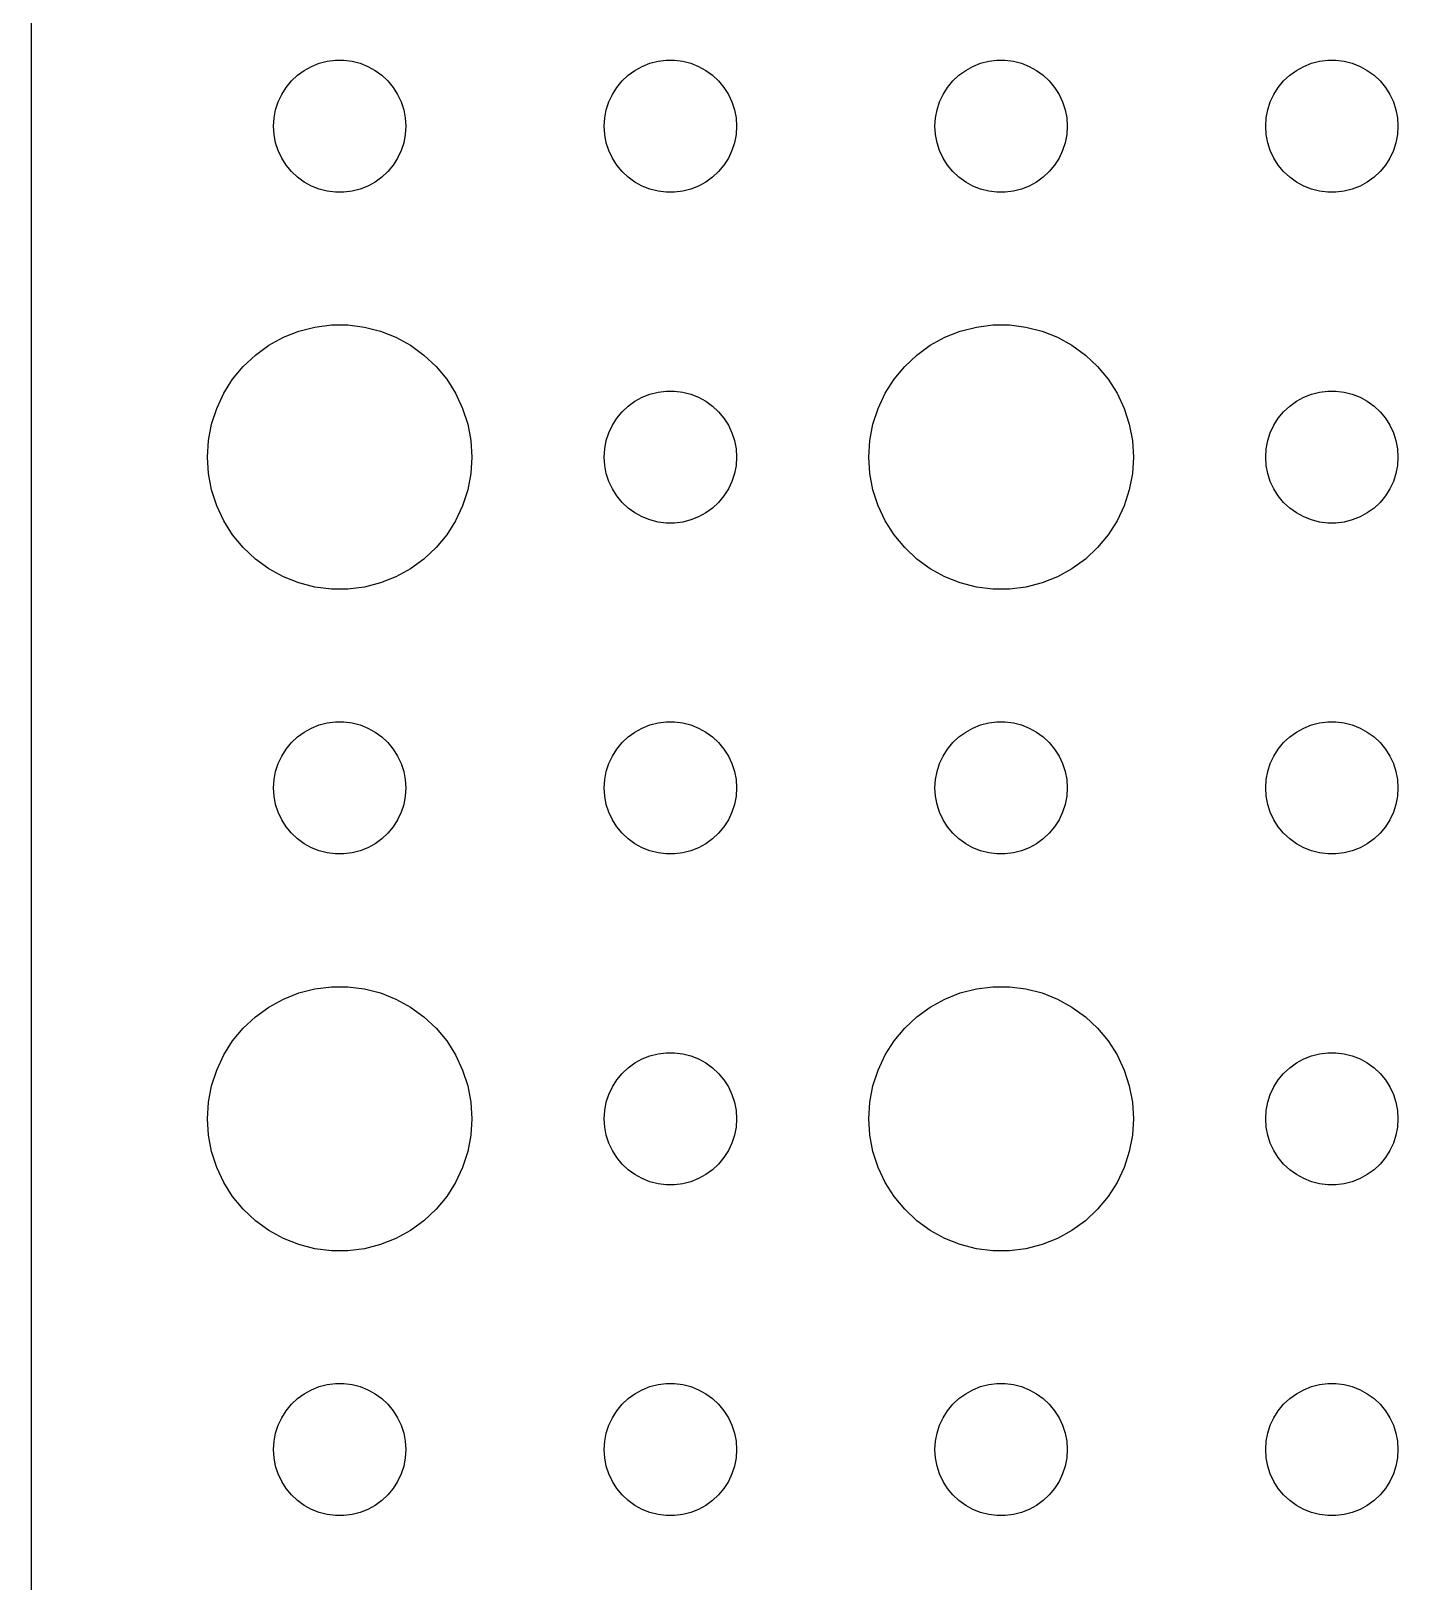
# Model space of a CAD drawing. Header units: metres. Extents: x -134 to 134, y -134 to 134.
# Drawn here: x -134.5 to -103.5, y -3 to 32.16 of the extents above; entities that cross this region are included whole.
import ezdxf

# ---------------------------------------------------------------- set-up
doc = ezdxf.new("R2010")
doc.units = ezdxf.units.M

msp = doc.modelspace()

# ---------------------------------------------------------------- linework, layer by layer
for p, q in [((-134.5, 129.5), (-134.5, -129.5)), ((-128.304, 31.2665), (-128.139, 31.3572)), ((-128.139, 31.3572), (-127.964, 31.4266)), ((-127.964, 31.4266), (-127.781, 31.4734)), ((-127.781, 31.4734), (-127.594, 31.497)), ((-127.594, 31.497), (-127.406, 31.497)), ((-127.406, 31.497), (-127.219, 31.4734)), ((-127.219, 31.4734), (-127.036, 31.4266)), ((-127.036, 31.4266), (-126.861, 31.3572)), ((-126.861, 31.3572), (-126.696, 31.2665)), ((-120.804, 31.2665), (-120.639, 31.3572)), ((-120.639, 31.3572), (-120.464, 31.4266)), ((-120.464, 31.4266), (-120.281, 31.4734)), ((-120.281, 31.4734), (-120.094, 31.497)), ((-120.094, 31.497), (-119.906, 31.497)), ((-119.906, 31.497), (-119.719, 31.4734)), ((-119.719, 31.4734), (-119.536, 31.4266)), ((-119.536, 31.4266), (-119.361, 31.3572)), ((-119.361, 31.3572), (-119.196, 31.2665)), ((-113.304, 31.2665), (-113.139, 31.3572)), ((-113.139, 31.3572), (-112.964, 31.4266)), ((-112.964, 31.4266), (-112.781, 31.4734)), ((-112.781, 31.4734), (-112.594, 31.497)), ((-112.594, 31.497), (-112.406, 31.497)), ((-112.406, 31.497), (-112.219, 31.4734)), ((-112.219, 31.4734), (-112.036, 31.4266)), ((-112.036, 31.4266), (-111.861, 31.3572)), ((-111.861, 31.3572), (-111.696, 31.2665)), ((-105.804, 31.2665), (-105.639, 31.3572)), ((-105.639, 31.3572), (-105.464, 31.4266)), ((-105.464, 31.4266), (-105.281, 31.4734)), ((-105.281, 31.4734), (-105.094, 31.497)), ((-105.094, 31.497), (-104.906, 31.497)), ((-104.906, 31.497), (-104.719, 31.4734)), ((-104.719, 31.4734), (-104.536, 31.4266)), ((-104.536, 31.4266), (-104.361, 31.3572)), ((-104.361, 31.3572), (-104.196, 31.2665)), ((-128.714, 30.8817), (-128.593, 31.0268)), ((-128.593, 31.0268), (-128.456, 31.1558)), ((-128.456, 31.1558), (-128.304, 31.2665)), ((-126.696, 31.2665), (-126.544, 31.1558)), ((-126.544, 31.1558), (-126.407, 31.0268)), ((-126.407, 31.0268), (-126.286, 30.8817)), ((-121.214, 30.8817), (-121.093, 31.0268)), ((-121.093, 31.0268), (-120.956, 31.1558)), ((-120.956, 31.1558), (-120.804, 31.2665)), ((-119.196, 31.2665), (-119.044, 31.1558)), ((-119.044, 31.1558), (-118.907, 31.0268)), ((-118.907, 31.0268), (-118.786, 30.8817)), ((-113.714, 30.8817), (-113.593, 31.0268)), ((-113.593, 31.0268), (-113.456, 31.1558)), ((-113.456, 31.1558), (-113.304, 31.2665)), ((-111.696, 31.2665), (-111.544, 31.1558)), ((-111.544, 31.1558), (-111.407, 31.0268)), ((-111.407, 31.0268), (-111.286, 30.8817)), ((-106.214, 30.8817), (-106.093, 31.0268)), ((-106.093, 31.0268), (-105.956, 31.1558)), ((-105.956, 31.1558), (-105.804, 31.2665)), ((-104.196, 31.2665), (-104.044, 31.1558)), ((-104.044, 31.1558), (-103.907, 31.0268)), ((-103.907, 31.0268), (-103.786, 30.8817)), ((-128.895, 30.5522), (-128.814, 30.7226)), ((-128.814, 30.7226), (-128.714, 30.8817)), ((-126.286, 30.8817), (-126.186, 30.7226)), ((-126.186, 30.7226), (-126.105, 30.5522)), ((-121.395, 30.5522), (-121.314, 30.7226)), ((-121.314, 30.7226), (-121.214, 30.8817)), ((-118.786, 30.8817), (-118.686, 30.7226)), ((-118.686, 30.7226), (-118.605, 30.5522)), ((-113.895, 30.5522), (-113.814, 30.7226)), ((-113.814, 30.7226), (-113.714, 30.8817)), ((-111.286, 30.8817), (-111.186, 30.7226)), ((-111.186, 30.7226), (-111.105, 30.5522)), ((-106.395, 30.5522), (-106.314, 30.7226)), ((-106.314, 30.7226), (-106.214, 30.8817)), ((-103.786, 30.8817), (-103.686, 30.7226)), ((-103.686, 30.7226), (-103.605, 30.5522)), ((-128.988, 30.188), (-128.953, 30.373)), ((-128.953, 30.373), (-128.895, 30.5522)), ((-126.105, 30.5522), (-126.047, 30.373)), ((-126.047, 30.373), (-126.012, 30.188)), ((-121.488, 30.188), (-121.453, 30.373)), ((-121.453, 30.373), (-121.395, 30.5522)), ((-118.605, 30.5522), (-118.547, 30.373)), ((-118.547, 30.373), (-118.512, 30.188)), ((-113.988, 30.188), (-113.953, 30.373)), ((-113.953, 30.373), (-113.895, 30.5522)), ((-111.105, 30.5522), (-111.047, 30.373)), ((-111.047, 30.373), (-111.012, 30.188)), ((-106.488, 30.188), (-106.453, 30.373)), ((-106.453, 30.373), (-106.395, 30.5522)), ((-103.605, 30.5522), (-103.547, 30.373)), ((-103.547, 30.373), (-103.512, 30.188)), ((-129, 30), (-128.988, 30.188)), ((-128.988, 29.812), (-129, 30)), ((-126.012, 30.188), (-126, 30)), ((-126, 30), (-126.012, 29.812)), ((-121.5, 30), (-121.488, 30.188)), ((-121.488, 29.812), (-121.5, 30)), ((-118.512, 30.188), (-118.5, 30)), ((-118.5, 30), (-118.512, 29.812)), ((-114, 30), (-113.988, 30.188)), ((-113.988, 29.812), (-114, 30)), ((-111.012, 30.188), (-111, 30)), ((-111, 30), (-111.012, 29.812)), ((-106.5, 30), (-106.488, 30.188)), ((-106.488, 29.812), (-106.5, 30)), ((-103.512, 30.188), (-103.5, 30)), ((-103.5, 30), (-103.512, 29.812)), ((-128.953, 29.627), (-128.988, 29.812)), ((-128.895, 29.4478), (-128.953, 29.627)), ((-126.047, 29.627), (-126.105, 29.4478)), ((-126.012, 29.812), (-126.047, 29.627)), ((-121.453, 29.627), (-121.488, 29.812)), ((-121.395, 29.4478), (-121.453, 29.627)), ((-118.547, 29.627), (-118.605, 29.4478)), ((-118.512, 29.812), (-118.547, 29.627)), ((-113.953, 29.627), (-113.988, 29.812)), ((-113.895, 29.4478), (-113.953, 29.627)), ((-111.047, 29.627), (-111.105, 29.4478)), ((-111.012, 29.812), (-111.047, 29.627)), ((-106.453, 29.627), (-106.488, 29.812)), ((-106.395, 29.4478), (-106.453, 29.627)), ((-103.547, 29.627), (-103.605, 29.4478)), ((-103.512, 29.812), (-103.547, 29.627)), ((-128.814, 29.2774), (-128.895, 29.4478)), ((-128.714, 29.1183), (-128.814, 29.2774)), ((-126.186, 29.2774), (-126.286, 29.1183)), ((-126.105, 29.4478), (-126.186, 29.2774)), ((-121.314, 29.2774), (-121.395, 29.4478)), ((-121.214, 29.1183), (-121.314, 29.2774)), ((-118.686, 29.2774), (-118.786, 29.1183)), ((-118.605, 29.4478), (-118.686, 29.2774)), ((-113.814, 29.2774), (-113.895, 29.4478)), ((-113.714, 29.1183), (-113.814, 29.2774)), ((-111.186, 29.2774), (-111.286, 29.1183)), ((-111.105, 29.4478), (-111.186, 29.2774)), ((-106.314, 29.2774), (-106.395, 29.4478)), ((-106.214, 29.1183), (-106.314, 29.2774)), ((-103.686, 29.2774), (-103.786, 29.1183)), ((-103.605, 29.4478), (-103.686, 29.2774)), ((-128.593, 28.9732), (-128.714, 29.1183)), ((-128.456, 28.8442), (-128.593, 28.9732)), ((-128.304, 28.7335), (-128.456, 28.8442)), ((-126.544, 28.8442), (-126.696, 28.7335)), ((-126.407, 28.9732), (-126.544, 28.8442)), ((-126.286, 29.1183), (-126.407, 28.9732)), ((-121.093, 28.9732), (-121.214, 29.1183)), ((-120.956, 28.8442), (-121.093, 28.9732)), ((-120.804, 28.7335), (-120.956, 28.8442)), ((-119.044, 28.8442), (-119.196, 28.7335)), ((-118.907, 28.9732), (-119.044, 28.8442)), ((-118.786, 29.1183), (-118.907, 28.9732)), ((-113.593, 28.9732), (-113.714, 29.1183)), ((-113.456, 28.8442), (-113.593, 28.9732)), ((-113.304, 28.7335), (-113.456, 28.8442)), ((-111.544, 28.8442), (-111.696, 28.7335)), ((-111.407, 28.9732), (-111.544, 28.8442)), ((-111.286, 29.1183), (-111.407, 28.9732)), ((-106.093, 28.9732), (-106.214, 29.1183)), ((-105.956, 28.8442), (-106.093, 28.9732)), ((-105.804, 28.7335), (-105.956, 28.8442)), ((-104.044, 28.8442), (-104.196, 28.7335)), ((-103.907, 28.9732), (-104.044, 28.8442)), ((-103.786, 29.1183), (-103.907, 28.9732)), ((-128.139, 28.6427), (-128.304, 28.7335)), ((-127.964, 28.5734), (-128.139, 28.6427)), ((-127.781, 28.5266), (-127.964, 28.5734)), ((-127.594, 28.503), (-127.781, 28.5266)), ((-127.406, 28.503), (-127.594, 28.503)), ((-127.219, 28.5266), (-127.406, 28.503)), ((-127.036, 28.5734), (-127.219, 28.5266)), ((-126.861, 28.6427), (-127.036, 28.5734)), ((-126.696, 28.7335), (-126.861, 28.6427)), ((-120.639, 28.6427), (-120.804, 28.7335)), ((-120.464, 28.5734), (-120.639, 28.6427)), ((-120.281, 28.5266), (-120.464, 28.5734)), ((-120.094, 28.503), (-120.281, 28.5266)), ((-119.906, 28.503), (-120.094, 28.503)), ((-119.719, 28.5266), (-119.906, 28.503)), ((-119.536, 28.5734), (-119.719, 28.5266)), ((-119.361, 28.6427), (-119.536, 28.5734)), ((-119.196, 28.7335), (-119.361, 28.6427)), ((-113.139, 28.6427), (-113.304, 28.7335)), ((-112.964, 28.5734), (-113.139, 28.6427)), ((-112.781, 28.5266), (-112.964, 28.5734)), ((-112.594, 28.503), (-112.781, 28.5266)), ((-112.406, 28.503), (-112.594, 28.503)), ((-112.219, 28.5266), (-112.406, 28.503)), ((-112.036, 28.5734), (-112.219, 28.5266)), ((-111.861, 28.6427), (-112.036, 28.5734)), ((-111.696, 28.7335), (-111.861, 28.6427)), ((-105.639, 28.6427), (-105.804, 28.7335)), ((-105.464, 28.5734), (-105.639, 28.6427)), ((-105.281, 28.5266), (-105.464, 28.5734)), ((-105.094, 28.503), (-105.281, 28.5266)), ((-104.906, 28.503), (-105.094, 28.503)), ((-104.719, 28.5266), (-104.906, 28.503)), ((-104.536, 28.5734), (-104.719, 28.5266)), ((-104.361, 28.6427), (-104.536, 28.5734)), ((-104.196, 28.7335), (-104.361, 28.6427)), ((-128.777, 25.2145), (-128.427, 25.3532)), ((-128.427, 25.3532), (-128.062, 25.4469)), ((-128.062, 25.4469), (-127.688, 25.4941)), ((-127.688, 25.4941), (-127.312, 25.4941)), ((-127.312, 25.4941), (-126.938, 25.4469)), ((-126.938, 25.4469), (-126.573, 25.3532)), ((-126.573, 25.3532), (-126.223, 25.2145)), ((-113.777, 25.2145), (-113.427, 25.3532)), ((-113.427, 25.3532), (-113.062, 25.4469)), ((-113.062, 25.4469), (-112.688, 25.4941)), ((-112.688, 25.4941), (-112.312, 25.4941)), ((-112.312, 25.4941), (-111.938, 25.4469)), ((-111.938, 25.4469), (-111.573, 25.3532)), ((-111.573, 25.3532), (-111.223, 25.2145)), ((-129.412, 24.8115), (-129.107, 25.033)), ((-129.107, 25.033), (-128.777, 25.2145)), ((-126.223, 25.2145), (-125.893, 25.033)), ((-125.893, 25.033), (-125.588, 24.8115)), ((-114.412, 24.8115), (-114.107, 25.033)), ((-114.107, 25.033), (-113.777, 25.2145)), ((-111.223, 25.2145), (-110.893, 25.033)), ((-110.893, 25.033), (-110.588, 24.8115)), ((-129.687, 24.5536), (-129.412, 24.8115)), ((-125.588, 24.8115), (-125.313, 24.5536)), ((-114.687, 24.5536), (-114.412, 24.8115)), ((-110.588, 24.8115), (-110.313, 24.5536)), ((-130.129, 23.9453), (-129.927, 24.2634)), ((-129.927, 24.2634), (-129.687, 24.5536)), ((-125.313, 24.5536), (-125.073, 24.2634)), ((-125.073, 24.2634), (-124.871, 23.9453)), ((-115.129, 23.9453), (-114.927, 24.2634)), ((-114.927, 24.2634), (-114.687, 24.5536)), ((-110.313, 24.5536), (-110.073, 24.2634)), ((-110.073, 24.2634), (-109.871, 23.9453)), ((-130.289, 23.6044), (-130.129, 23.9453)), ((-124.871, 23.9453), (-124.711, 23.6044)), ((-120.639, 23.8572), (-120.464, 23.9266)), ((-120.464, 23.9266), (-120.281, 23.9734)), ((-120.281, 23.9734), (-120.094, 23.997)), ((-120.094, 23.997), (-119.906, 23.997)), ((-119.906, 23.997), (-119.719, 23.9734)), ((-119.719, 23.9734), (-119.536, 23.9266)), ((-119.536, 23.9266), (-119.361, 23.8572)), ((-115.289, 23.6044), (-115.129, 23.9453)), ((-109.871, 23.9453), (-109.711, 23.6044)), ((-105.639, 23.8572), (-105.464, 23.9266)), ((-105.464, 23.9266), (-105.281, 23.9734)), ((-105.281, 23.9734), (-105.094, 23.997)), ((-105.094, 23.997), (-104.906, 23.997)), ((-104.906, 23.997), (-104.719, 23.9734)), ((-104.719, 23.9734), (-104.536, 23.9266)), ((-104.536, 23.9266), (-104.361, 23.8572)), ((-130.406, 23.2461), (-130.289, 23.6044)), ((-124.711, 23.6044), (-124.594, 23.2461)), ((-121.093, 23.5268), (-120.956, 23.6558)), ((-120.956, 23.6558), (-120.804, 23.7665)), ((-120.804, 23.7665), (-120.639, 23.8572)), ((-119.361, 23.8572), (-119.196, 23.7665)), ((-119.196, 23.7665), (-119.044, 23.6558)), ((-119.044, 23.6558), (-118.907, 23.5268)), ((-115.406, 23.2461), (-115.289, 23.6044)), ((-109.711, 23.6044), (-109.594, 23.2461)), ((-106.093, 23.5268), (-105.956, 23.6558)), ((-105.956, 23.6558), (-105.804, 23.7665)), ((-105.804, 23.7665), (-105.639, 23.8572)), ((-104.361, 23.8572), (-104.196, 23.7665)), ((-104.196, 23.7665), (-104.044, 23.6558)), ((-104.044, 23.6558), (-103.907, 23.5268)), ((-130.476, 22.876), (-130.406, 23.2461)), ((-124.594, 23.2461), (-124.524, 22.876)), ((-121.395, 23.0522), (-121.314, 23.2226)), ((-121.314, 23.2226), (-121.214, 23.3817)), ((-121.214, 23.3817), (-121.093, 23.5268)), ((-118.907, 23.5268), (-118.786, 23.3817)), ((-118.786, 23.3817), (-118.686, 23.2226)), ((-118.686, 23.2226), (-118.605, 23.0522)), ((-115.476, 22.876), (-115.406, 23.2461)), ((-109.594, 23.2461), (-109.524, 22.876)), ((-106.395, 23.0522), (-106.314, 23.2226)), ((-106.314, 23.2226), (-106.214, 23.3817)), ((-106.214, 23.3817), (-106.093, 23.5268)), ((-103.907, 23.5268), (-103.786, 23.3817)), ((-103.786, 23.3817), (-103.686, 23.2226)), ((-103.686, 23.2226), (-103.605, 23.0522)), ((-130.5, 22.5), (-130.476, 22.876)), ((-124.524, 22.876), (-124.5, 22.5)), ((-121.488, 22.688), (-121.453, 22.873)), ((-121.453, 22.873), (-121.395, 23.0522)), ((-118.605, 23.0522), (-118.547, 22.873)), ((-118.547, 22.873), (-118.512, 22.688)), ((-115.5, 22.5), (-115.476, 22.876)), ((-109.524, 22.876), (-109.5, 22.5)), ((-106.488, 22.688), (-106.453, 22.873)), ((-106.453, 22.873), (-106.395, 23.0522)), ((-103.605, 23.0522), (-103.547, 22.873)), ((-103.547, 22.873), (-103.512, 22.688)), ((-121.5, 22.5), (-121.488, 22.688)), ((-118.512, 22.688), (-118.5, 22.5)), ((-106.5, 22.5), (-106.488, 22.688)), ((-103.512, 22.688), (-103.5, 22.5)), ((-130.476, 22.124), (-130.5, 22.5)), ((-124.5, 22.5), (-124.524, 22.124)), ((-121.488, 22.312), (-121.5, 22.5)), ((-121.453, 22.127), (-121.488, 22.312)), ((-118.512, 22.312), (-118.547, 22.127)), ((-118.5, 22.5), (-118.512, 22.312)), ((-115.476, 22.124), (-115.5, 22.5)), ((-109.5, 22.5), (-109.524, 22.124)), ((-106.488, 22.312), (-106.5, 22.5)), ((-106.453, 22.127), (-106.488, 22.312)), ((-103.512, 22.312), (-103.547, 22.127)), ((-103.5, 22.5), (-103.512, 22.312)), ((-130.406, 21.7539), (-130.476, 22.124)), ((-124.524, 22.124), (-124.594, 21.7539)), ((-121.395, 21.9478), (-121.453, 22.127)), ((-121.314, 21.7774), (-121.395, 21.9478)), ((-118.605, 21.9478), (-118.686, 21.7774)), ((-118.547, 22.127), (-118.605, 21.9478)), ((-115.406, 21.7539), (-115.476, 22.124)), ((-109.524, 22.124), (-109.594, 21.7539)), ((-106.395, 21.9478), (-106.453, 22.127)), ((-106.314, 21.7774), (-106.395, 21.9478)), ((-103.605, 21.9478), (-103.686, 21.7774)), ((-103.547, 22.127), (-103.605, 21.9478)), ((-130.289, 21.3956), (-130.406, 21.7539)), ((-124.594, 21.7539), (-124.711, 21.3956)), ((-121.214, 21.6183), (-121.314, 21.7774)), ((-121.093, 21.4732), (-121.214, 21.6183)), ((-120.956, 21.3442), (-121.093, 21.4732)), ((-118.907, 21.4732), (-119.044, 21.3442)), ((-118.786, 21.6183), (-118.907, 21.4732)), ((-118.686, 21.7774), (-118.786, 21.6183)), ((-115.289, 21.3956), (-115.406, 21.7539)), ((-109.594, 21.7539), (-109.711, 21.3956)), ((-106.214, 21.6183), (-106.314, 21.7774)), ((-106.093, 21.4732), (-106.214, 21.6183)), ((-105.956, 21.3442), (-106.093, 21.4732)), ((-103.907, 21.4732), (-104.044, 21.3442)), ((-103.786, 21.6183), (-103.907, 21.4732)), ((-103.686, 21.7774), (-103.786, 21.6183)), ((-130.129, 21.0547), (-130.289, 21.3956)), ((-124.711, 21.3956), (-124.871, 21.0547)), ((-120.804, 21.2335), (-120.956, 21.3442)), ((-120.639, 21.1427), (-120.804, 21.2335)), ((-120.464, 21.0734), (-120.639, 21.1427)), ((-119.361, 21.1427), (-119.536, 21.0734)), ((-119.196, 21.2335), (-119.361, 21.1427)), ((-119.044, 21.3442), (-119.196, 21.2335)), ((-115.129, 21.0547), (-115.289, 21.3956)), ((-109.711, 21.3956), (-109.871, 21.0547)), ((-105.804, 21.2335), (-105.956, 21.3442)), ((-105.639, 21.1427), (-105.804, 21.2335)), ((-105.464, 21.0734), (-105.639, 21.1427)), ((-104.361, 21.1427), (-104.536, 21.0734)), ((-104.196, 21.2335), (-104.361, 21.1427)), ((-104.044, 21.3442), (-104.196, 21.2335)), ((-129.927, 20.7366), (-130.129, 21.0547)), ((-124.871, 21.0547), (-125.073, 20.7366)), ((-120.281, 21.0266), (-120.464, 21.0734)), ((-120.094, 21.003), (-120.281, 21.0266)), ((-119.906, 21.003), (-120.094, 21.003)), ((-119.719, 21.0266), (-119.906, 21.003)), ((-119.536, 21.0734), (-119.719, 21.0266)), ((-114.927, 20.7366), (-115.129, 21.0547)), ((-109.871, 21.0547), (-110.073, 20.7366)), ((-105.281, 21.0266), (-105.464, 21.0734)), ((-105.094, 21.003), (-105.281, 21.0266)), ((-104.906, 21.003), (-105.094, 21.003)), ((-104.719, 21.0266), (-104.906, 21.003)), ((-104.536, 21.0734), (-104.719, 21.0266)), ((-129.687, 20.4464), (-129.927, 20.7366)), ((-129.412, 20.1884), (-129.687, 20.4464)), ((-125.313, 20.4464), (-125.588, 20.1884)), ((-125.073, 20.7366), (-125.313, 20.4464)), ((-114.687, 20.4464), (-114.927, 20.7366)), ((-114.412, 20.1884), (-114.687, 20.4464)), ((-110.313, 20.4464), (-110.588, 20.1884)), ((-110.073, 20.7366), (-110.313, 20.4464)), ((-129.107, 19.967), (-129.412, 20.1884)), ((-125.588, 20.1884), (-125.893, 19.967)), ((-114.107, 19.967), (-114.412, 20.1884)), ((-110.588, 20.1884), (-110.893, 19.967)), ((-128.777, 19.7855), (-129.107, 19.967)), ((-128.427, 19.6468), (-128.777, 19.7855)), ((-126.223, 19.7855), (-126.573, 19.6468)), ((-125.893, 19.967), (-126.223, 19.7855)), ((-113.777, 19.7855), (-114.107, 19.967)), ((-113.427, 19.6468), (-113.777, 19.7855)), ((-111.223, 19.7855), (-111.573, 19.6468)), ((-110.893, 19.967), (-111.223, 19.7855)), ((-128.062, 19.5531), (-128.427, 19.6468)), ((-127.688, 19.5059), (-128.062, 19.5531)), ((-127.312, 19.5059), (-127.688, 19.5059)), ((-126.938, 19.5531), (-127.312, 19.5059)), ((-126.573, 19.6468), (-126.938, 19.5531)), ((-113.062, 19.5531), (-113.427, 19.6468)), ((-112.688, 19.5059), (-113.062, 19.5531)), ((-112.312, 19.5059), (-112.688, 19.5059)), ((-111.938, 19.5531), (-112.312, 19.5059)), ((-111.573, 19.6468), (-111.938, 19.5531)), ((-128.456, 16.1558), (-128.304, 16.2665)), ((-128.304, 16.2665), (-128.139, 16.3572)), ((-128.139, 16.3572), (-127.964, 16.4266)), ((-127.964, 16.4266), (-127.781, 16.4734)), ((-127.781, 16.4734), (-127.594, 16.497)), ((-127.594, 16.497), (-127.406, 16.497)), ((-127.406, 16.497), (-127.219, 16.4734)), ((-127.219, 16.4734), (-127.036, 16.4266)), ((-127.036, 16.4266), (-126.861, 16.3572)), ((-126.861, 16.3572), (-126.696, 16.2665)), ((-126.696, 16.2665), (-126.544, 16.1558)), ((-120.956, 16.1558), (-120.804, 16.2665)), ((-120.804, 16.2665), (-120.639, 16.3572)), ((-120.639, 16.3572), (-120.464, 16.4266)), ((-120.464, 16.4266), (-120.281, 16.4734)), ((-120.281, 16.4734), (-120.094, 16.497)), ((-120.094, 16.497), (-119.906, 16.497)), ((-119.906, 16.497), (-119.719, 16.4734)), ((-119.719, 16.4734), (-119.536, 16.4266)), ((-119.536, 16.4266), (-119.361, 16.3572)), ((-119.361, 16.3572), (-119.196, 16.2665)), ((-119.196, 16.2665), (-119.044, 16.1558)), ((-113.456, 16.1558), (-113.304, 16.2665)), ((-113.304, 16.2665), (-113.139, 16.3572)), ((-113.139, 16.3572), (-112.964, 16.4266)), ((-112.964, 16.4266), (-112.781, 16.4734)), ((-112.781, 16.4734), (-112.594, 16.497)), ((-112.594, 16.497), (-112.406, 16.497)), ((-112.406, 16.497), (-112.219, 16.4734)), ((-112.219, 16.4734), (-112.036, 16.4266)), ((-112.036, 16.4266), (-111.861, 16.3572)), ((-111.861, 16.3572), (-111.696, 16.2665)), ((-111.696, 16.2665), (-111.544, 16.1558)), ((-105.956, 16.1558), (-105.804, 16.2665)), ((-105.804, 16.2665), (-105.639, 16.3572)), ((-105.639, 16.3572), (-105.464, 16.4266)), ((-105.464, 16.4266), (-105.281, 16.4734)), ((-105.281, 16.4734), (-105.094, 16.497)), ((-105.094, 16.497), (-104.906, 16.497)), ((-104.906, 16.497), (-104.719, 16.4734)), ((-104.719, 16.4734), (-104.536, 16.4266)), ((-104.536, 16.4266), (-104.361, 16.3572)), ((-104.361, 16.3572), (-104.196, 16.2665)), ((-104.196, 16.2665), (-104.044, 16.1558)), ((-128.814, 15.7226), (-128.714, 15.8817)), ((-128.714, 15.8817), (-128.593, 16.0268)), ((-128.593, 16.0268), (-128.456, 16.1558)), ((-126.544, 16.1558), (-126.407, 16.0268)), ((-126.407, 16.0268), (-126.286, 15.8817)), ((-126.286, 15.8817), (-126.186, 15.7226)), ((-121.314, 15.7226), (-121.214, 15.8817)), ((-121.214, 15.8817), (-121.093, 16.0268)), ((-121.093, 16.0268), (-120.956, 16.1558)), ((-119.044, 16.1558), (-118.907, 16.0268)), ((-118.907, 16.0268), (-118.786, 15.8817)), ((-118.786, 15.8817), (-118.686, 15.7226)), ((-113.814, 15.7226), (-113.714, 15.8817)), ((-113.714, 15.8817), (-113.593, 16.0268)), ((-113.593, 16.0268), (-113.456, 16.1558)), ((-111.544, 16.1558), (-111.407, 16.0268)), ((-111.407, 16.0268), (-111.286, 15.8817)), ((-111.286, 15.8817), (-111.186, 15.7226)), ((-106.314, 15.7226), (-106.214, 15.8817)), ((-106.214, 15.8817), (-106.093, 16.0268)), ((-106.093, 16.0268), (-105.956, 16.1558)), ((-104.044, 16.1558), (-103.907, 16.0268)), ((-103.907, 16.0268), (-103.786, 15.8817)), ((-103.786, 15.8817), (-103.686, 15.7226)), ((-128.953, 15.373), (-128.895, 15.5522)), ((-128.895, 15.5522), (-128.814, 15.7226)), ((-126.186, 15.7226), (-126.105, 15.5522)), ((-126.105, 15.5522), (-126.047, 15.373)), ((-121.453, 15.373), (-121.395, 15.5522)), ((-121.395, 15.5522), (-121.314, 15.7226)), ((-118.686, 15.7226), (-118.605, 15.5522)), ((-118.605, 15.5522), (-118.547, 15.373)), ((-113.953, 15.373), (-113.895, 15.5522)), ((-113.895, 15.5522), (-113.814, 15.7226)), ((-111.186, 15.7226), (-111.105, 15.5522)), ((-111.105, 15.5522), (-111.047, 15.373)), ((-106.453, 15.373), (-106.395, 15.5522)), ((-106.395, 15.5522), (-106.314, 15.7226)), ((-103.686, 15.7226), (-103.605, 15.5522)), ((-103.605, 15.5522), (-103.547, 15.373)), ((-129, 15), (-128.988, 15.188)), ((-128.988, 15.188), (-128.953, 15.373)), ((-126.047, 15.373), (-126.012, 15.188)), ((-126.012, 15.188), (-126, 15)), ((-121.5, 15), (-121.488, 15.188)), ((-121.488, 15.188), (-121.453, 15.373)), ((-118.547, 15.373), (-118.512, 15.188)), ((-118.512, 15.188), (-118.5, 15)), ((-114, 15), (-113.988, 15.188)), ((-113.988, 15.188), (-113.953, 15.373)), ((-111.047, 15.373), (-111.012, 15.188)), ((-111.012, 15.188), (-111, 15)), ((-106.5, 15), (-106.488, 15.188)), ((-106.488, 15.188), (-106.453, 15.373)), ((-103.547, 15.373), (-103.512, 15.188)), ((-103.512, 15.188), (-103.5, 15)), ((-128.988, 14.812), (-129, 15)), ((-128.953, 14.627), (-128.988, 14.812)), ((-126.012, 14.812), (-126.047, 14.627)), ((-126, 15), (-126.012, 14.812)), ((-121.488, 14.812), (-121.5, 15)), ((-121.453, 14.627), (-121.488, 14.812)), ((-118.512, 14.812), (-118.547, 14.627)), ((-118.5, 15), (-118.512, 14.812)), ((-113.988, 14.812), (-114, 15)), ((-113.953, 14.627), (-113.988, 14.812)), ((-111.012, 14.812), (-111.047, 14.627)), ((-111, 15), (-111.012, 14.812)), ((-106.488, 14.812), (-106.5, 15)), ((-106.453, 14.627), (-106.488, 14.812)), ((-103.512, 14.812), (-103.547, 14.627)), ((-103.5, 15), (-103.512, 14.812)), ((-128.895, 14.4478), (-128.953, 14.627)), ((-128.814, 14.2774), (-128.895, 14.4478)), ((-126.105, 14.4478), (-126.186, 14.2774)), ((-126.047, 14.627), (-126.105, 14.4478)), ((-121.395, 14.4478), (-121.453, 14.627)), ((-121.314, 14.2774), (-121.395, 14.4478)), ((-118.605, 14.4478), (-118.686, 14.2774)), ((-118.547, 14.627), (-118.605, 14.4478)), ((-113.895, 14.4478), (-113.953, 14.627)), ((-113.814, 14.2774), (-113.895, 14.4478)), ((-111.105, 14.4478), (-111.186, 14.2774)), ((-111.047, 14.627), (-111.105, 14.4478)), ((-106.395, 14.4478), (-106.453, 14.627)), ((-106.314, 14.2774), (-106.395, 14.4478)), ((-103.605, 14.4478), (-103.686, 14.2774)), ((-103.547, 14.627), (-103.605, 14.4478)), ((-128.714, 14.1183), (-128.814, 14.2774)), ((-128.593, 13.9732), (-128.714, 14.1183)), ((-126.286, 14.1183), (-126.407, 13.9732)), ((-126.186, 14.2774), (-126.286, 14.1183)), ((-121.214, 14.1183), (-121.314, 14.2774)), ((-121.093, 13.9732), (-121.214, 14.1183)), ((-118.786, 14.1183), (-118.907, 13.9732)), ((-118.686, 14.2774), (-118.786, 14.1183)), ((-113.714, 14.1183), (-113.814, 14.2774)), ((-113.593, 13.9732), (-113.714, 14.1183)), ((-111.286, 14.1183), (-111.407, 13.9732)), ((-111.186, 14.2774), (-111.286, 14.1183)), ((-106.214, 14.1183), (-106.314, 14.2774)), ((-106.093, 13.9732), (-106.214, 14.1183)), ((-103.786, 14.1183), (-103.907, 13.9732)), ((-103.686, 14.2774), (-103.786, 14.1183)), ((-128.456, 13.8442), (-128.593, 13.9732)), ((-128.304, 13.7335), (-128.456, 13.8442)), ((-128.139, 13.6427), (-128.304, 13.7335)), ((-126.696, 13.7335), (-126.861, 13.6427)), ((-126.544, 13.8442), (-126.696, 13.7335)), ((-126.407, 13.9732), (-126.544, 13.8442)), ((-120.956, 13.8442), (-121.093, 13.9732)), ((-120.804, 13.7335), (-120.956, 13.8442)), ((-120.639, 13.6427), (-120.804, 13.7335)), ((-119.196, 13.7335), (-119.361, 13.6427)), ((-119.044, 13.8442), (-119.196, 13.7335)), ((-118.907, 13.9732), (-119.044, 13.8442)), ((-113.456, 13.8442), (-113.593, 13.9732)), ((-113.304, 13.7335), (-113.456, 13.8442)), ((-113.139, 13.6427), (-113.304, 13.7335)), ((-111.696, 13.7335), (-111.861, 13.6427)), ((-111.544, 13.8442), (-111.696, 13.7335)), ((-111.407, 13.9732), (-111.544, 13.8442)), ((-105.956, 13.8442), (-106.093, 13.9732)), ((-105.804, 13.7335), (-105.956, 13.8442)), ((-105.639, 13.6427), (-105.804, 13.7335)), ((-104.196, 13.7335), (-104.361, 13.6427)), ((-104.044, 13.8442), (-104.196, 13.7335)), ((-103.907, 13.9732), (-104.044, 13.8442)), ((-127.964, 13.5734), (-128.139, 13.6427)), ((-127.781, 13.5266), (-127.964, 13.5734)), ((-127.594, 13.5029), (-127.781, 13.5266)), ((-127.406, 13.5029), (-127.594, 13.5029)), ((-127.219, 13.5266), (-127.406, 13.5029)), ((-127.036, 13.5734), (-127.219, 13.5266)), ((-126.861, 13.6427), (-127.036, 13.5734)), ((-120.464, 13.5734), (-120.639, 13.6427)), ((-120.281, 13.5266), (-120.464, 13.5734)), ((-120.094, 13.5029), (-120.281, 13.5266)), ((-119.906, 13.5029), (-120.094, 13.5029)), ((-119.719, 13.5266), (-119.906, 13.5029)), ((-119.536, 13.5734), (-119.719, 13.5266)), ((-119.361, 13.6427), (-119.536, 13.5734)), ((-112.964, 13.5734), (-113.139, 13.6427)), ((-112.781, 13.5266), (-112.964, 13.5734)), ((-112.594, 13.5029), (-112.781, 13.5266)), ((-112.406, 13.5029), (-112.594, 13.5029)), ((-112.219, 13.5266), (-112.406, 13.5029)), ((-112.036, 13.5734), (-112.219, 13.5266)), ((-111.861, 13.6427), (-112.036, 13.5734)), ((-105.464, 13.5734), (-105.639, 13.6427)), ((-105.281, 13.5266), (-105.464, 13.5734)), ((-105.094, 13.5029), (-105.281, 13.5266)), ((-104.906, 13.5029), (-105.094, 13.5029)), ((-104.719, 13.5266), (-104.906, 13.5029)), ((-104.536, 13.5734), (-104.719, 13.5266)), ((-104.361, 13.6427), (-104.536, 13.5734)), ((-129.107, 10.033), (-128.777, 10.2145)), ((-128.777, 10.2145), (-128.427, 10.3532)), ((-128.427, 10.3532), (-128.062, 10.4469)), ((-128.062, 10.4469), (-127.688, 10.4941)), ((-127.688, 10.4941), (-127.312, 10.4941)), ((-127.312, 10.4941), (-126.938, 10.4469)), ((-126.938, 10.4469), (-126.573, 10.3532)), ((-126.573, 10.3532), (-126.223, 10.2145)), ((-126.223, 10.2145), (-125.893, 10.033)), ((-114.107, 10.033), (-113.777, 10.2145)), ((-113.777, 10.2145), (-113.427, 10.3532)), ((-113.427, 10.3532), (-113.062, 10.4469)), ((-113.062, 10.4469), (-112.688, 10.4941)), ((-112.688, 10.4941), (-112.312, 10.4941)), ((-112.312, 10.4941), (-111.938, 10.4469)), ((-111.938, 10.4469), (-111.573, 10.3532)), ((-111.573, 10.3532), (-111.223, 10.2145)), ((-111.223, 10.2145), (-110.893, 10.033)), ((-129.412, 9.81154), (-129.107, 10.033)), ((-125.893, 10.033), (-125.588, 9.81154)), ((-114.412, 9.81154), (-114.107, 10.033)), ((-110.893, 10.033), (-110.588, 9.81154)), ((-129.927, 9.26335), (-129.687, 9.55363)), ((-129.687, 9.55363), (-129.412, 9.81154)), ((-125.588, 9.81154), (-125.313, 9.55363)), ((-125.313, 9.55363), (-125.073, 9.26335)), ((-114.927, 9.26335), (-114.687, 9.55363)), ((-114.687, 9.55363), (-114.412, 9.81154)), ((-110.588, 9.81154), (-110.313, 9.55363)), ((-110.313, 9.55363), (-110.073, 9.26335)), ((-130.129, 8.94525), (-129.927, 9.26335)), ((-125.073, 9.26335), (-124.871, 8.94525)), ((-115.129, 8.94525), (-114.927, 9.26335)), ((-110.073, 9.26335), (-109.871, 8.94525)), ((-130.289, 8.60437), (-130.129, 8.94525)), ((-124.871, 8.94525), (-124.711, 8.60437)), ((-120.804, 8.76648), (-120.639, 8.85724)), ((-120.639, 8.85724), (-120.464, 8.92657)), ((-120.464, 8.92657), (-120.281, 8.97342)), ((-120.281, 8.97342), (-120.094, 8.99704)), ((-120.094, 8.99704), (-119.906, 8.99704)), ((-119.906, 8.99704), (-119.719, 8.97342)), ((-119.719, 8.97342), (-119.536, 8.92657)), ((-119.536, 8.92657), (-119.361, 8.85724)), ((-119.361, 8.85724), (-119.196, 8.76648)), ((-115.289, 8.60437), (-115.129, 8.94525)), ((-109.871, 8.94525), (-109.711, 8.60437)), ((-105.804, 8.76648), (-105.639, 8.85724)), ((-105.639, 8.85724), (-105.464, 8.92657)), ((-105.464, 8.92657), (-105.281, 8.97342)), ((-105.281, 8.97342), (-105.094, 8.99704)), ((-105.094, 8.99704), (-104.906, 8.99704)), ((-104.906, 8.99704), (-104.719, 8.97342)), ((-104.719, 8.97342), (-104.536, 8.92657)), ((-104.536, 8.92657), (-104.361, 8.85724)), ((-104.361, 8.85724), (-104.196, 8.76648)), ((-130.406, 8.24606), (-130.289, 8.60437)), ((-124.711, 8.60437), (-124.594, 8.24606)), ((-121.214, 8.38167), (-121.093, 8.52681)), ((-121.093, 8.52681), (-120.956, 8.65576)), ((-120.956, 8.65576), (-120.804, 8.76648)), ((-119.196, 8.76648), (-119.044, 8.65576)), ((-119.044, 8.65576), (-118.907, 8.52681)), ((-118.907, 8.52681), (-118.786, 8.38167)), ((-115.406, 8.24606), (-115.289, 8.60437)), ((-109.711, 8.60437), (-109.594, 8.24606)), ((-106.214, 8.38167), (-106.093, 8.52681)), ((-106.093, 8.52681), (-105.956, 8.65576)), ((-105.956, 8.65576), (-105.804, 8.76648)), ((-104.196, 8.76648), (-104.044, 8.65576)), ((-104.044, 8.65576), (-103.907, 8.52681)), ((-103.907, 8.52681), (-103.786, 8.38167)), ((-130.476, 7.87599), (-130.406, 8.24606)), ((-124.594, 8.24606), (-124.524, 7.87599)), ((-121.395, 8.05219), (-121.314, 8.22263)), ((-121.314, 8.22263), (-121.214, 8.38167)), ((-118.786, 8.38167), (-118.686, 8.22263)), ((-118.686, 8.22263), (-118.605, 8.05219)), ((-115.476, 7.87599), (-115.406, 8.24606)), ((-109.594, 8.24606), (-109.524, 7.87599)), ((-106.395, 8.05219), (-106.314, 8.22263)), ((-106.314, 8.22263), (-106.214, 8.38167)), ((-103.786, 8.38167), (-103.686, 8.22263)), ((-103.686, 8.22263), (-103.605, 8.05219)), ((-130.5, 7.5), (-130.476, 7.87599)), ((-124.524, 7.87599), (-124.5, 7.5)), ((-121.488, 7.68799), (-121.453, 7.87303)), ((-121.453, 7.87303), (-121.395, 8.05219)), ((-118.605, 8.05219), (-118.547, 7.87303)), ((-118.547, 7.87303), (-118.512, 7.68799)), ((-115.5, 7.5), (-115.476, 7.87599)), ((-109.524, 7.87599), (-109.5, 7.5)), ((-106.488, 7.68799), (-106.453, 7.87303)), ((-106.453, 7.87303), (-106.395, 8.05219)), ((-103.605, 8.05219), (-103.547, 7.87303)), ((-103.547, 7.87303), (-103.512, 7.68799)), ((-130.476, 7.12399), (-130.5, 7.5)), ((-124.5, 7.5), (-124.524, 7.12399)), ((-121.5, 7.5), (-121.488, 7.68799)), ((-121.488, 7.312), (-121.5, 7.5)), ((-118.512, 7.68799), (-118.5, 7.5)), ((-118.5, 7.5), (-118.512, 7.312)), ((-115.476, 7.12399), (-115.5, 7.5)), ((-109.5, 7.5), (-109.524, 7.12399)), ((-106.5, 7.5), (-106.488, 7.68799)), ((-106.488, 7.312), (-106.5, 7.5)), ((-103.512, 7.68799), (-103.5, 7.5)), ((-103.5, 7.5), (-103.512, 7.312)), ((-130.406, 6.75392), (-130.476, 7.12399)), ((-124.524, 7.12399), (-124.594, 6.75392)), ((-121.453, 7.12695), (-121.488, 7.312)), ((-121.395, 6.9478), (-121.453, 7.12695)), ((-118.547, 7.12695), (-118.605, 6.9478)), ((-118.512, 7.312), (-118.547, 7.12695)), ((-115.406, 6.75392), (-115.476, 7.12399)), ((-109.524, 7.12399), (-109.594, 6.75392)), ((-106.453, 7.12695), (-106.488, 7.312)), ((-106.395, 6.9478), (-106.453, 7.12695)), ((-103.547, 7.12695), (-103.605, 6.9478)), ((-103.512, 7.312), (-103.547, 7.12695)), ((-130.289, 6.39561), (-130.406, 6.75392)), ((-124.594, 6.75392), (-124.711, 6.39561)), ((-121.314, 6.77736), (-121.395, 6.9478)), ((-121.214, 6.61832), (-121.314, 6.77736)), ((-118.686, 6.77736), (-118.786, 6.61832)), ((-118.605, 6.9478), (-118.686, 6.77736)), ((-115.289, 6.39561), (-115.406, 6.75392)), ((-109.594, 6.75392), (-109.711, 6.39561)), ((-106.314, 6.77736), (-106.395, 6.9478)), ((-106.214, 6.61832), (-106.314, 6.77736)), ((-103.686, 6.77736), (-103.786, 6.61832)), ((-103.605, 6.9478), (-103.686, 6.77736)), ((-130.129, 6.05473), (-130.289, 6.39561)), ((-124.711, 6.39561), (-124.871, 6.05473)), ((-121.093, 6.47318), (-121.214, 6.61832)), ((-120.956, 6.34422), (-121.093, 6.47318)), ((-120.804, 6.23351), (-120.956, 6.34422)), ((-119.044, 6.34422), (-119.196, 6.23351)), ((-118.907, 6.47318), (-119.044, 6.34422)), ((-118.786, 6.61832), (-118.907, 6.47318)), ((-115.129, 6.05473), (-115.289, 6.39561)), ((-109.711, 6.39561), (-109.871, 6.05473)), ((-106.093, 6.47318), (-106.214, 6.61832)), ((-105.956, 6.34422), (-106.093, 6.47318)), ((-105.804, 6.23351), (-105.956, 6.34422)), ((-104.044, 6.34422), (-104.196, 6.23351)), ((-103.907, 6.47318), (-104.044, 6.34422)), ((-103.786, 6.61832), (-103.907, 6.47318)), ((-129.927, 5.73663), (-130.129, 6.05473)), ((-124.871, 6.05473), (-125.073, 5.73663)), ((-120.639, 6.14275), (-120.804, 6.23351)), ((-120.464, 6.07341), (-120.639, 6.14275)), ((-120.281, 6.02657), (-120.464, 6.07341)), ((-120.094, 6.00294), (-120.281, 6.02657)), ((-119.906, 6.00294), (-120.094, 6.00294)), ((-119.719, 6.02657), (-119.906, 6.00294)), ((-119.536, 6.07341), (-119.719, 6.02657)), ((-119.361, 6.14275), (-119.536, 6.07341)), ((-119.196, 6.23351), (-119.361, 6.14275)), ((-114.927, 5.73663), (-115.129, 6.05473)), ((-109.871, 6.05473), (-110.073, 5.73663)), ((-105.639, 6.14275), (-105.804, 6.23351)), ((-105.464, 6.07341), (-105.639, 6.14275)), ((-105.281, 6.02657), (-105.464, 6.07341)), ((-105.094, 6.00294), (-105.281, 6.02657)), ((-104.906, 6.00294), (-105.094, 6.00294)), ((-104.719, 6.02657), (-104.906, 6.00294)), ((-104.536, 6.07341), (-104.719, 6.02657)), ((-104.361, 6.14275), (-104.536, 6.07341)), ((-104.196, 6.23351), (-104.361, 6.14275)), ((-129.687, 5.44635), (-129.927, 5.73663)), ((-125.073, 5.73663), (-125.313, 5.44635)), ((-114.687, 5.44635), (-114.927, 5.73663)), ((-110.073, 5.73663), (-110.313, 5.44635)), ((-129.412, 5.18845), (-129.687, 5.44635)), ((-125.313, 5.44635), (-125.588, 5.18845)), ((-114.412, 5.18845), (-114.687, 5.44635)), ((-110.313, 5.44635), (-110.588, 5.18845)), ((-129.107, 4.96701), (-129.412, 5.18845)), ((-128.777, 4.78551), (-129.107, 4.96701)), ((-125.893, 4.96701), (-126.223, 4.78551)), ((-125.588, 5.18845), (-125.893, 4.96701)), ((-114.107, 4.96701), (-114.412, 5.18845)), ((-113.777, 4.78551), (-114.107, 4.96701)), ((-110.893, 4.96701), (-111.223, 4.78551)), ((-110.588, 5.18845), (-110.893, 4.96701)), ((-128.427, 4.64682), (-128.777, 4.78551)), ((-128.062, 4.55313), (-128.427, 4.64682)), ((-126.573, 4.64682), (-126.938, 4.55313)), ((-126.223, 4.78551), (-126.573, 4.64682)), ((-113.427, 4.64682), (-113.777, 4.78551)), ((-113.062, 4.55313), (-113.427, 4.64682)), ((-111.573, 4.64682), (-111.938, 4.55313)), ((-111.223, 4.78551), (-111.573, 4.64682)), ((-127.688, 4.50591), (-128.062, 4.55313)), ((-127.312, 4.50591), (-127.688, 4.50591)), ((-126.938, 4.55313), (-127.312, 4.50591)), ((-112.688, 4.50591), (-113.062, 4.55313)), ((-112.312, 4.50591), (-112.688, 4.50591)), ((-111.938, 4.55313), (-112.312, 4.50591)), ((-128.139, 1.35724), (-127.964, 1.42657)), ((-127.964, 1.42657), (-127.781, 1.47342)), ((-127.781, 1.47342), (-127.594, 1.49704)), ((-127.594, 1.49704), (-127.406, 1.49704)), ((-127.406, 1.49704), (-127.219, 1.47342)), ((-127.219, 1.47342), (-127.036, 1.42657)), ((-127.036, 1.42657), (-126.861, 1.35724)), ((-120.639, 1.35724), (-120.464, 1.42657)), ((-120.464, 1.42657), (-120.281, 1.47342)), ((-120.281, 1.47342), (-120.094, 1.49704)), ((-120.094, 1.49704), (-119.906, 1.49704)), ((-119.906, 1.49704), (-119.719, 1.47342)), ((-119.719, 1.47342), (-119.536, 1.42657)), ((-119.536, 1.42657), (-119.361, 1.35724)), ((-113.139, 1.35724), (-112.964, 1.42657)), ((-112.964, 1.42657), (-112.781, 1.47342)), ((-112.781, 1.47342), (-112.594, 1.49704)), ((-112.594, 1.49704), (-112.406, 1.49704)), ((-112.406, 1.49704), (-112.219, 1.47342)), ((-112.219, 1.47342), (-112.036, 1.42657)), ((-112.036, 1.42657), (-111.861, 1.35724)), ((-105.639, 1.35724), (-105.464, 1.42657)), ((-105.464, 1.42657), (-105.281, 1.47342)), ((-105.281, 1.47342), (-105.094, 1.49704)), ((-105.094, 1.49704), (-104.906, 1.49704)), ((-104.906, 1.49704), (-104.719, 1.47342)), ((-104.719, 1.47342), (-104.536, 1.42657)), ((-104.536, 1.42657), (-104.361, 1.35724)), ((-128.593, 1.02681), (-128.456, 1.15576)), ((-128.456, 1.15576), (-128.304, 1.26648)), ((-128.304, 1.26648), (-128.139, 1.35724)), ((-126.861, 1.35724), (-126.696, 1.26648)), ((-126.696, 1.26648), (-126.544, 1.15576)), ((-126.544, 1.15576), (-126.407, 1.02681)), ((-121.093, 1.02681), (-120.956, 1.15576)), ((-120.956, 1.15576), (-120.804, 1.26648)), ((-120.804, 1.26648), (-120.639, 1.35724)), ((-119.361, 1.35724), (-119.196, 1.26648)), ((-119.196, 1.26648), (-119.044, 1.15576)), ((-119.044, 1.15576), (-118.907, 1.02681)), ((-113.593, 1.02681), (-113.456, 1.15576)), ((-113.456, 1.15576), (-113.304, 1.26648)), ((-113.304, 1.26648), (-113.139, 1.35724)), ((-111.861, 1.35724), (-111.696, 1.26648)), ((-111.696, 1.26648), (-111.544, 1.15576)), ((-111.544, 1.15576), (-111.407, 1.02681)), ((-106.093, 1.02681), (-105.956, 1.15576)), ((-105.956, 1.15576), (-105.804, 1.26648)), ((-105.804, 1.26648), (-105.639, 1.35724)), ((-104.361, 1.35724), (-104.196, 1.26648)), ((-104.196, 1.26648), (-104.044, 1.15576)), ((-104.044, 1.15576), (-103.907, 1.02681)), ((-128.895, 0.55219), (-128.814, 0.72263)), ((-128.814, 0.72263), (-128.714, 0.88167)), ((-128.714, 0.88167), (-128.593, 1.02681)), ((-126.407, 1.02681), (-126.286, 0.88167)), ((-126.286, 0.88167), (-126.186, 0.72263)), ((-126.186, 0.72263), (-126.105, 0.55219)), ((-121.395, 0.55219), (-121.314, 0.72263)), ((-121.314, 0.72263), (-121.214, 0.88167)), ((-121.214, 0.88167), (-121.093, 1.02681)), ((-118.907, 1.02681), (-118.786, 0.88167)), ((-118.786, 0.88167), (-118.686, 0.72263)), ((-118.686, 0.72263), (-118.605, 0.55219)), ((-113.895, 0.55219), (-113.814, 0.72263)), ((-113.814, 0.72263), (-113.714, 0.88167)), ((-113.714, 0.88167), (-113.593, 1.02681)), ((-111.407, 1.02681), (-111.286, 0.88167)), ((-111.286, 0.88167), (-111.186, 0.72263)), ((-111.186, 0.72263), (-111.105, 0.55219)), ((-106.395, 0.55219), (-106.314, 0.72263)), ((-106.314, 0.72263), (-106.214, 0.88167)), ((-106.214, 0.88167), (-106.093, 1.02681)), ((-103.907, 1.02681), (-103.786, 0.88167)), ((-103.786, 0.88167), (-103.686, 0.72263)), ((-103.686, 0.72263), (-103.605, 0.55219)), ((-128.988, 0.18799), (-128.953, 0.37303)), ((-128.953, 0.37303), (-128.895, 0.55219)), ((-126.105, 0.55219), (-126.047, 0.37303)), ((-126.047, 0.37303), (-126.012, 0.18799)), ((-121.488, 0.18799), (-121.453, 0.37303)), ((-121.453, 0.37303), (-121.395, 0.55219)), ((-118.605, 0.55219), (-118.547, 0.37303)), ((-118.547, 0.37303), (-118.512, 0.18799)), ((-113.988, 0.18799), (-113.953, 0.37303)), ((-113.953, 0.37303), (-113.895, 0.55219)), ((-111.105, 0.55219), (-111.047, 0.37303)), ((-111.047, 0.37303), (-111.012, 0.18799)), ((-106.488, 0.18799), (-106.453, 0.37303)), ((-106.453, 0.37303), (-106.395, 0.55219)), ((-103.605, 0.55219), (-103.547, 0.37303)), ((-103.547, 0.37303), (-103.512, 0.18799)), ((-129, 0), (-128.988, 0.18799)), ((-128.988, -0.18799), (-129, 0)), ((-126.012, 0.18799), (-126, 0)), ((-126, 0), (-126.012, -0.18799)), ((-121.5, 0), (-121.488, 0.18799)), ((-121.488, -0.18799), (-121.5, 0)), ((-118.512, 0.18799), (-118.5, 0)), ((-118.5, 0), (-118.512, -0.18799)), ((-114, 0), (-113.988, 0.18799)), ((-113.988, -0.18799), (-114, 0)), ((-111.012, 0.18799), (-111, 0)), ((-111, 0), (-111.012, -0.18799)), ((-106.5, 0), (-106.488, 0.18799)), ((-106.488, -0.18799), (-106.5, 0)), ((-103.512, 0.18799), (-103.5, 0)), ((-103.5, 0), (-103.512, -0.18799)), ((-128.953, -0.37303), (-128.988, -0.18799)), ((-126.012, -0.18799), (-126.047, -0.37303)), ((-121.453, -0.37303), (-121.488, -0.18799)), ((-118.512, -0.18799), (-118.547, -0.37303)), ((-113.953, -0.37303), (-113.988, -0.18799)), ((-111.012, -0.18799), (-111.047, -0.37303)), ((-106.453, -0.37303), (-106.488, -0.18799)), ((-103.512, -0.18799), (-103.547, -0.37303)), ((-128.895, -0.55219), (-128.953, -0.37303)), ((-128.814, -0.72263), (-128.895, -0.55219)), ((-126.105, -0.55219), (-126.186, -0.72263)), ((-126.047, -0.37303), (-126.105, -0.55219)), ((-121.395, -0.55219), (-121.453, -0.37303)), ((-121.314, -0.72263), (-121.395, -0.55219)), ((-118.605, -0.55219), (-118.686, -0.72263)), ((-118.547, -0.37303), (-118.605, -0.55219)), ((-113.895, -0.55219), (-113.953, -0.37303)), ((-113.814, -0.72263), (-113.895, -0.55219)), ((-111.105, -0.55219), (-111.186, -0.72263)), ((-111.047, -0.37303), (-111.105, -0.55219)), ((-106.395, -0.55219), (-106.453, -0.37303)), ((-106.314, -0.72263), (-106.395, -0.55219)), ((-103.605, -0.55219), (-103.686, -0.72263)), ((-103.547, -0.37303), (-103.605, -0.55219)), ((-128.714, -0.88167), (-128.814, -0.72263)), ((-128.593, -1.02681), (-128.714, -0.88167)), ((-128.456, -1.15576), (-128.593, -1.02681)), ((-126.407, -1.02681), (-126.544, -1.15576)), ((-126.286, -0.88167), (-126.407, -1.02681)), ((-126.186, -0.72263), (-126.286, -0.88167)), ((-121.214, -0.88167), (-121.314, -0.72263)), ((-121.093, -1.02681), (-121.214, -0.88167)), ((-120.956, -1.15576), (-121.093, -1.02681)), ((-118.907, -1.02681), (-119.044, -1.15576)), ((-118.786, -0.88167), (-118.907, -1.02681)), ((-118.686, -0.72263), (-118.786, -0.88167)), ((-113.714, -0.88167), (-113.814, -0.72263)), ((-113.593, -1.02681), (-113.714, -0.88167)), ((-113.456, -1.15576), (-113.593, -1.02681)), ((-111.407, -1.02681), (-111.544, -1.15576)), ((-111.286, -0.88167), (-111.407, -1.02681)), ((-111.186, -0.72263), (-111.286, -0.88167)), ((-106.214, -0.88167), (-106.314, -0.72263)), ((-106.093, -1.02681), (-106.214, -0.88167)), ((-105.956, -1.15576), (-106.093, -1.02681)), ((-103.907, -1.02681), (-104.044, -1.15576)), ((-103.786, -0.88167), (-103.907, -1.02681)), ((-103.686, -0.72263), (-103.786, -0.88167)), ((-128.304, -1.26648), (-128.456, -1.15576)), ((-128.139, -1.35724), (-128.304, -1.26648)), ((-127.964, -1.42657), (-128.139, -1.35724)), ((-126.861, -1.35724), (-127.036, -1.42657)), ((-126.696, -1.26648), (-126.861, -1.35724)), ((-126.544, -1.15576), (-126.696, -1.26648)), ((-120.804, -1.26648), (-120.956, -1.15576)), ((-120.639, -1.35724), (-120.804, -1.26648)), ((-120.464, -1.42657), (-120.639, -1.35724)), ((-119.361, -1.35724), (-119.536, -1.42657)), ((-119.196, -1.26648), (-119.361, -1.35724)), ((-119.044, -1.15576), (-119.196, -1.26648)), ((-113.304, -1.26648), (-113.456, -1.15576)), ((-113.139, -1.35724), (-113.304, -1.26648)), ((-112.964, -1.42657), (-113.139, -1.35724)), ((-111.861, -1.35724), (-112.036, -1.42657)), ((-111.696, -1.26648), (-111.861, -1.35724)), ((-111.544, -1.15576), (-111.696, -1.26648)), ((-105.804, -1.26648), (-105.956, -1.15576)), ((-105.639, -1.35724), (-105.804, -1.26648)), ((-105.464, -1.42657), (-105.639, -1.35724)), ((-104.361, -1.35724), (-104.536, -1.42657)), ((-104.196, -1.26648), (-104.361, -1.35724)), ((-104.044, -1.15576), (-104.196, -1.26648)), ((-127.781, -1.47342), (-127.964, -1.42657)), ((-127.594, -1.49704), (-127.781, -1.47342)), ((-127.406, -1.49704), (-127.594, -1.49704)), ((-127.219, -1.47342), (-127.406, -1.49704)), ((-127.036, -1.42657), (-127.219, -1.47342)), ((-120.281, -1.47342), (-120.464, -1.42657)), ((-120.094, -1.49704), (-120.281, -1.47342)), ((-119.906, -1.49704), (-120.094, -1.49704)), ((-119.719, -1.47342), (-119.906, -1.49704)), ((-119.536, -1.42657), (-119.719, -1.47342)), ((-112.781, -1.47342), (-112.964, -1.42657)), ((-112.594, -1.49704), (-112.781, -1.47342)), ((-112.406, -1.49704), (-112.594, -1.49704)), ((-112.219, -1.47342), (-112.406, -1.49704)), ((-112.036, -1.42657), (-112.219, -1.47342)), ((-105.281, -1.47342), (-105.464, -1.42657)), ((-105.094, -1.49704), (-105.281, -1.47342)), ((-104.906, -1.49704), (-105.094, -1.49704)), ((-104.719, -1.47342), (-104.906, -1.49704)), ((-104.536, -1.42657), (-104.719, -1.47342))]:
    msp.add_line(p, q)

doc.saveas('drawing.dxf')
